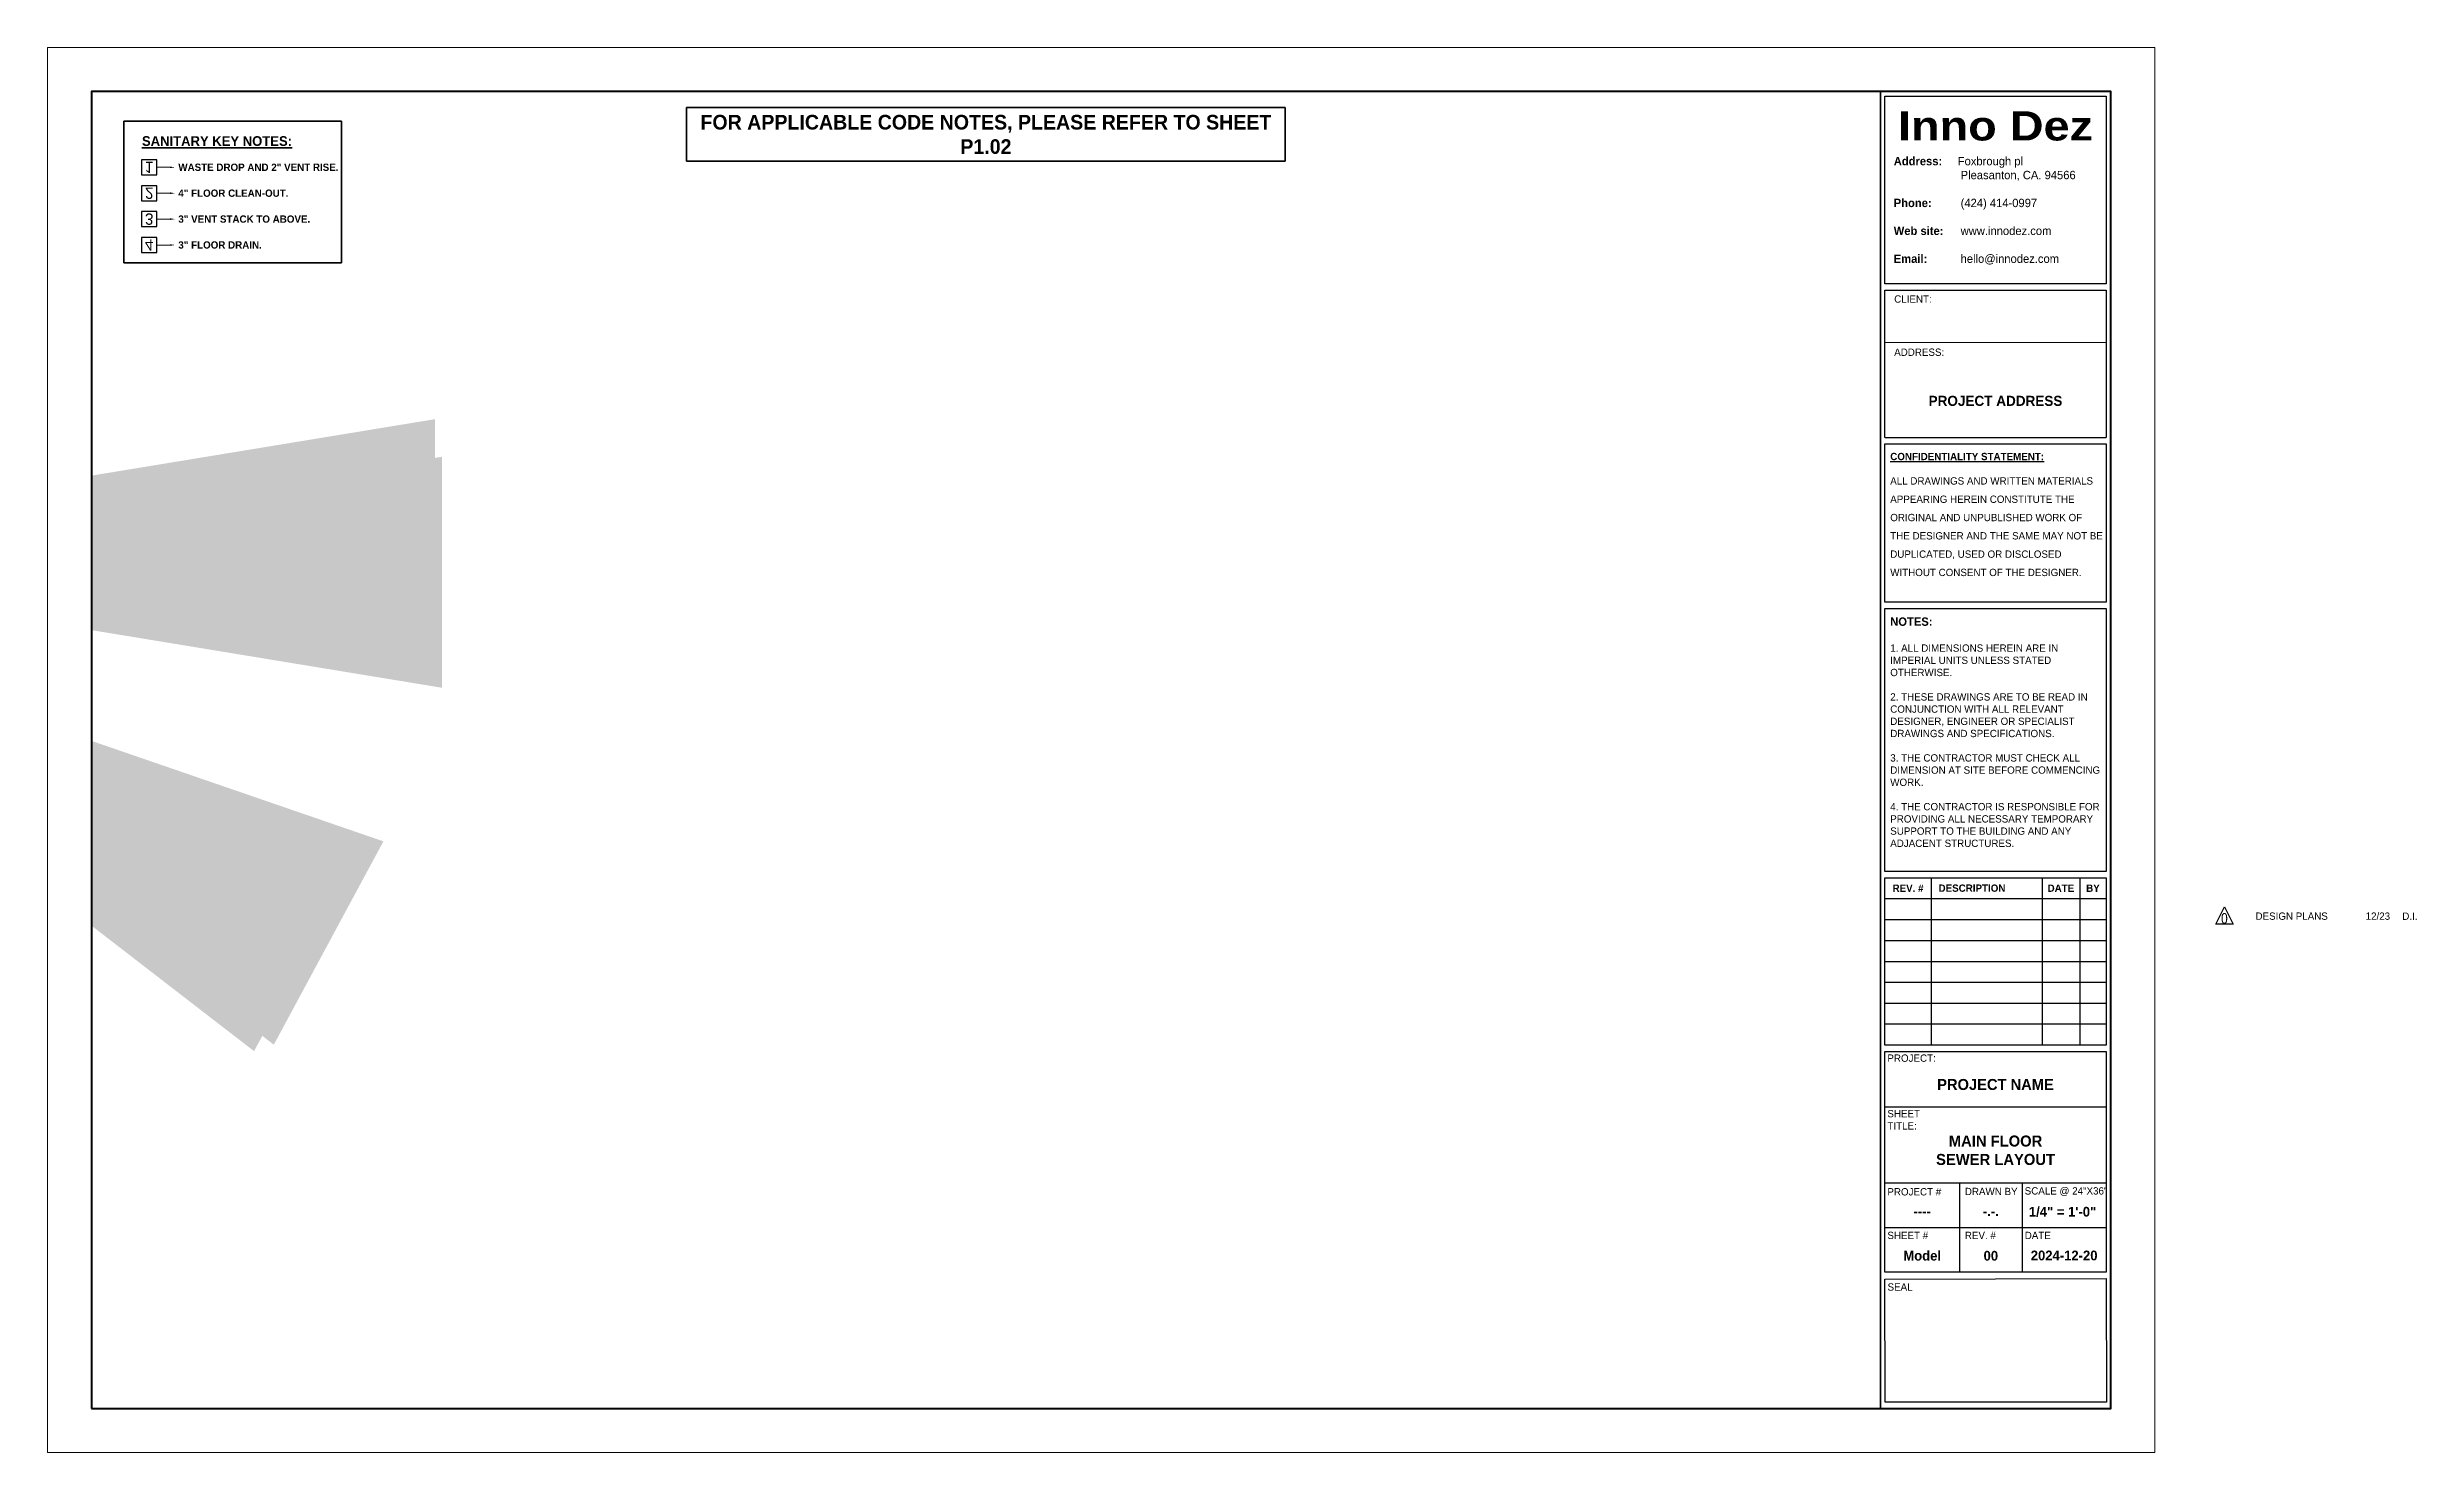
# Paper-space layout 'P 3.01' of a CAD drawing. Header units: inches. Extents: x -40 to 0.5, y 79.6 to 103.6.
# The model-space entities are those that its viewports show. They can reach past a viewport. Long polylines and large blocks are cut down to what shows.
import ezdxf
from ezdxf import colors
from ezdxf.entities.mleader import LeaderData, LeaderLine
from ezdxf.enums import TextEntityAlignment as Align
from ezdxf.math import Vec2, Vec3

# ---------------------------------------------------------------- set-up
doc = ezdxf.new("R2010")
doc.units = ezdxf.units.IN
doc.header["$MEASUREMENT"] = 0
doc.layers.get('DEFPOINTS').update_dxf_attribs({"color": 104})
for name, color, linetype, lineweight in [('P-DR-KEY NOTES', 7, 'Continuous', 18), ('P-DR-TEXT', 7, 'Continuous', 25), ('PDF-TEXT', 7, 'Continuous', 35)]:
    doc.layers.add(name, color=color, linetype=linetype, lineweight=lineweight)
doc.styles.add('123', font='ariblk.ttf')
doc.styles.add('Arial_1', font='arial.ttf', dxfattribs={"width": 0.8, "height": 4.499999999999996})
doc.styles.add('Arial_5', font='arial.ttf', dxfattribs={"height": 0.09375})
doc.styles.add('BOO', font='GOTHIC.TTF', dxfattribs={"height": 6})
doc.styles.add('Century Gothic_B', font='GOTHICB.TTF', dxfattribs={"height": 6.659722222222221})
doc.styles.add('MtXpl_Century_Gothic_1', font='GOTHIC.TTF')
doc.styles.add('PDF Arial Bold', font='arialbd.ttf')
doc.styles.get("Standard").update_dxf_attribs({"font": 'arial.ttf'})
doc.styles.add('SWISS', font='swissl.ttf')
doc.styles.add('TITLE', font='arialbd.ttf')
doc.dimstyles.new('STANDARD$7', dxfattribs={"dimscale": 48, "dimtxt": 0.125, "dimasz": 0.125, "dimexe": 0.0625, "dimexo": 0.0625, "dimgap": 0.0625, "dimtad": 1, "dimdec": 0, "dimzin": 3, "dimdsep": 46, "dimlunit": 4, "dimtxsty": 'SWISS', "dimcen": 0.0625, "dimadec": 0, "dimazin": 0, "dimtfac": 1, "dimtdec": 0, "dimtmove": 0, "dimatfit": 3, "dimfxl": 1, "dimfrac": 2, "dimtolj": 1, "dimtzin": 0, "dimarcsym": 0})

# ---------------------------------------------------------------- blocks, each defined once
blk = doc.blocks.new('TBLOCK')
for p, q in [((31.38588945251352, 19.85520893423578), (35.16524874425969, 19.85520893423578)), ((31.38588945251352, 17.33644414876477), (31.38588945251352, 19.85520893423578)), ((35.16524874425969, 19.85520893423578), (35.16524874425969, 17.33644414876477)), ((31.38588945251352, 17.33644414876477), (35.16524874425969, 17.33644414876477)), ((35.16524874425969, 17.33644414876477), (35.16524874425969, 17.33644414876477)), ((31.38588945251352, 6.960873867321567), (31.38588945251352, 9.818497407723513)), ((31.38588945251352, 9.818497407723513), (35.16524874425969, 9.818497407723513)), ((32.17793120487829, 9.818497407723513), (32.17793120487829, 6.960873867321553)), ((34.07083122879298, 9.818497407723513), (34.07083122879298, 6.960873867321553)), ((34.71521108483207, 9.818497407723513), (34.71521108483207, 6.960873867321553)), ((35.16524874425969, 9.818497407723513), (35.16524874425969, 6.960873867321567)), ((35.16524874425969, 7.318028716602711), (31.38588945251352, 7.318028716602711)), ((35.16524874425969, 6.960873867321567), (31.38588945251352, 6.960873867321567))]:
    blk.add_line(p, q)
at = {"lineweight": 60}
blk.add_lwpolyline([(0.7516872890888635, 0.7516872890888209), (35.24831271091125, 0.7516872890888209), (35.24831271091125, 23.24831271091118), (0.7516872890888635, 23.24831271091118)], close=True, dxfattribs=at)
for points in [[(31.31205890558945, 23.24831271091118), (35.24831271091125, 23.24831271091118), (35.24831271091125, 0.7516872890888209), (31.31205890558945, 0.7516872890888209)], [(31.38588945251352, 23.16524874425961), (35.16524874425969, 23.16524874425961), (35.16524874425969, 19.96424406426318), (31.38588945251352, 19.96369084488622)], [(31.38588945251352, 17.22796223811433), (35.16524874425969, 17.22796223811432), (35.16524874425969, 14.52524690207284), (31.38588945251352, 14.52524690207284)], [(31.38588945251352, 14.4167649914224), (35.16524874425969, 14.4167649914224), (35.16524874425969, 9.926979318374222), (31.38588945251351, 9.926979318374222)], [(31.38588945251352, 6.852391956670843), (35.16524874425969, 6.852391956670843), (35.16524874425969, 3.084634748319317), (31.38588945251352, 3.084634748319317)], [(31.3862656690923, 2.964334748810472), (35.16524874425969, 2.976152837668593), (35.16986545412343, 0.8601691997392606), (31.39050616237726, 0.8601691997392606)]]:
    blk.add_lwpolyline(points, close=True)
at = {"linetype": 'ByBlock', "lineweight": 0}
blk.add_lwpolyline([(31.38588945251352, 18.95833783415509), (35.16524874425969, 18.95833783415509)], dxfattribs=at)
for points in [[(31.38588945251352, 9.461278434082189), (35.16524874425969, 9.461278434082189)], [(31.38588945251352, 9.104059460440851), (35.16524874425969, 9.104059460440851)], [(31.38588945251352, 8.746840486799528), (35.16524874425969, 8.746840486799528)], [(31.38588945251352, 8.389621513166517), (35.16524874425969, 8.389621513166517)], [(31.38588945251352, 8.03240253952518), (35.16524874425969, 8.03240253952518)], [(31.38588945251352, 7.675183565883856), (35.16524874425969, 7.675183565883856)], [(31.38588945251352, 5.903757989658388), (35.16524874425969, 5.903757989658388)], [(31.38588945251352, 4.605725697313275), (35.16524874425969, 4.605725697313275)], [(32.66078295833469, 4.605725697313275), (32.66078295833469, 3.845180222816296)], [(33.73141224168416, 4.605725697313275), (33.73141224168416, 3.845180222816296)], [(31.38588945251352, 3.845180222816296), (35.16524874425969, 3.845180222816296)], [(32.66078295833469, 3.845180222816296), (32.66078295833469, 3.084634748319317)], [(33.73141224168416, 3.845180222816296), (33.73141224168416, 3.084634748319317)]]:
    blk.add_lwpolyline(points)
at = {"layer": 'DEFPOINTS', "color": 1, "lineweight": 5}
blk.add_lwpolyline([(0, 0), (36.00000000000012, 0), (36.00000000000012, 24), (0, 24)], close=True, dxfattribs=at)
for s, insert, char_height, width, attachment_point, style in [('Inno {\\C116;\\c3434259;Dez}', (33.2755690983866, 22.65634623551651), 0.5, 3.779359291746168, 5, '123'), ('\\pxl1;{\\fCentury Gothic|b1|i0|c0|p34;DESCRIPTION}', (32.17793120487829, 9.63988792090285), 0.125, 1.892900023914692, 4, 'MtXpl_Century_Gothic_1'), ('PROJECT:', (31.4291706071721, 6.800045507949548), 0.125, 0.8048198504418764, 1, 'MtXpl_Century_Gothic_1'), ('SHEET TITLE:', (31.4291706071721, 5.851411540937093), 0.125, 0.9284806254248812, 1, 'MtXpl_Century_Gothic_1'), ('PROJECT #', (31.4291706071721, 4.51718262387746), 0.125, 1.130586065709352, 1, 'MtXpl_Century_Gothic_1'), ('DRAWN BY', (32.75229946505709, 4.522555694910963), 0.125, 0.9664427052189626, 1, 'MtXpl_Century_Gothic_1'), ('SCALE @ 24"X36"', (33.77469339634274, 4.53260526442314), 0.125, 1.371576960422288, 1, 'MtXpl_Century_Gothic_1'), ('{\\fCentury Gothic|b1|i0|c0|p34;----}', (32.0233362054241, 4.121691389342075), 0.1666666666666667, 1.274893505821176, 5, 'BOO'), ('{\\fCentury Gothic|b1|i0|c0|p34;-.-.}', (33.19609760000942, 4.121691389342075), 0.1666666666666667, 1.070629283349469, 5, 'BOO'), ('SHEET #', (31.4291706071721, 3.772059789926161), 0.125, 0.7738363401498748, 1, 'MtXpl_Century_Gothic_1'), ('REV. #', (32.75229946505709, 3.772059789926161), 0.125, 0.8481456382934496, 1, 'MtXpl_Century_Gothic_1'), ('DATE', (33.77469339634274, 3.772059789926161), 0.125, 1.272220471969764, 1, 'MtXpl_Century_Gothic_1'), ('{\\fCentury Gothic|b1|i0|c0|p34;00}', (33.19609760000942, 3.361145914845096), 0.1666666666666667, 1.070629283349469, 5, 'BOO'), ('SEAL', (31.43192526946356, 2.891221754080874), 0.125, 1.233277107409925, 1, 'MtXpl_Century_Gothic_1')]:
    blk.add_mtext(s, dxfattribs=dict(insert=insert, char_height=char_height, width=width, attachment_point=attachment_point, style=style))
at = {"color": 2, "insert": (31.53772353024318, 22.12944139552252), "char_height": 0.1428571428571428, "width": 3.459392679016981, "attachment_point": 1, "style": 'Arial_5'}
blk.add_mtext('{\\fCentury Gothic|b1|i0|c0|p34;\\C256;Address:     \\fCentury Gothic|b0|i0|c0|p34;Foxbrough pl \\P^I     ^IPleasanton, CA. 94566\\P  \\P\\fCentury Gothic|b1|i0|c0|p34;Phone:    ^I\\fCentury Gothic|b0|i0|c0|p34;(424) 414-0997\\P\\P\\fCentury Gothic|b1|i0|c0|p34;Web site: ^I\\fCentury Gothic|b0|i0|c0|p34;www.innodez.com\\P\\P\\fCentury Gothic|b1|i0|c0|p34;Email:       ^I\\fCentury Gothic|b0|i0|c0|p34;hello@innodez.com}', dxfattribs=at)
at = {"color": 2, "char_height": 0.125, "attachment_point": 1, "style": 'Century Gothic_B'}
for s, width, gutter_width, heights, insert in [('{\\fCentury Gothic|b0|i0|c0|p34;\\C256;CLIENT:}', 0.4158796873125834, 0.8925902104825704, [0], (31.54532570660466, 19.76471362286456)), ('{\\fCentury Gothic|b0|i0|c0|p34;\\C256;ADDRESS:}', 146.0207450705036, 0.8925902104825704, [0], (31.54532570660466, 18.85671282908538)), ('{\\L\\C256;CONFIDENTIALITY STATEMENT:\\P\\pxqc;\\fCentury Gothic|b0|i0|c0|p34;\\l\\P\\psm1.5,q*;ALL DRAWINGS AND WRITTEN MATERIALS APPEARING HEREIN CONSTITUTE THE ORIGINAL AND UNPUBLISHED WORK OF THE DESIGNER AND THE SAME MAY NOT BE DUPLICATED, USED OR DISCLOSED WITHOUT CONSENT OF THE DESIGNER. }', 3.646589351775852, 0.8851094544222972, [2.549672162601368], (31.47801863290661, 17.07491906467421))]:
    blk.add_mtext_dynamic_manual_height_columns(s, width=width, gutter_width=gutter_width, heights=heights, dxfattribs=dict(at, insert=insert))
at = {"color": 3}
for s, insert, char_height, width, attachment_point, style in [('\\pxqc;{\\fCentury Gothic|b1|i0|c0|p34;PROJECT ADDRESS}', (33.2755690983866, 17.96201294320313), 0.1727538823377764, 3.779359291746168, 5, 'BOO'), ('\\pxsm1;{\\fCentury Gothic|b0|i0|c0|p34;\\H0.01877x;1. ALL DIMENSIONS HEREIN ARE IN IMPERIAL UNITS UNLESS STATED OTHERWISE.\\P\\P2. THESE DRAWINGS ARE TO BE READ IN CONJUNCTION WITH ALL RELEVANT DESIGNER, ENGINEER OR SPECIALIST DRAWINGS AND SPECIFICATIONS.\\P\\P3. THE CONTRACTOR MUST CHECK ALL DIMENSION AT SITE BEFORE COMMENCING WORK.\\P\\P4. THE CONTRACTOR IS RESPONSIBLE FOR PROVIDING ALL NECESSARY TEMPORARY SUPPORT TO THE BUILDING AND ANY ADJACENT STRUCTURE\\H0.99998x;S.}', (31.47801863290661, 13.80331452029812), 6.659722222222221, 3.613330054882027, 1, 'Century Gothic_B'), ('{\\fCentury Gothic|b1|i0|c0|p34;PROJECT NAME}', (33.2755690983866, 6.286257629157461), 0.1875, 3.779359291746164, 5, 'BOO')]:
    blk.add_mtext(s, dxfattribs=dict(at, insert=insert, char_height=char_height, width=width, attachment_point=attachment_point, style=style))
at = {"color": 2, "insert": (31.47801863290661, 14.26372181798229), "char_height": 0.1428144336772113, "attachment_point": 1}
blk.add_mtext_dynamic_manual_height_columns('{\\fCentury Gothic|b1|i0|c0|p34;\\C256;NOTES:}', width=146.0207450705036, gutter_width=0.8925902104825704, heights=[0], dxfattribs=at)
at = {"char_height": 0.125, "attachment_point": 5, "style": 'MtXpl_Century_Gothic_1'}
for s, insert in [('{\\fCentury Gothic|b1|i0|c0|p34;REV. #}', (31.7819103286959, 9.63988792090285)), ('{\\fCentury Gothic|b1|i0|c0|p34;DATE}', (34.39302115681252, 9.63988792090285)), ('{\\fCentury Gothic|b1|i0|c0|p34;BY}', (34.94022991454588, 9.63988792090285))]:
    blk.add_mtext(s, dxfattribs=dict(at, insert=insert))
blk = doc.blocks.new('A$C3681ba54')
blk.add_lwpolyline([(0, 0.2420507694986185), (0, 0.2420507694986185), (0.1815380771239674, -0.1210253847493163), (-0.1815380771239674, -0.1210253847493163)], close=True)
at = {"style": 'Arial_1', "width": 0.8}
blk.add_attdef('?', text='', height=0.225, dxfattribs=at).set_placement((0, 1.4210854715202e-14), align=Align.MIDDLE_CENTER)
blk = doc.blocks.new('A$Cba0dbca3')
at = {"xscale": 0.81, "yscale": 0.81, "zscale": 0.81}
blk.add_blockref('A$C3681ba54', (0.3857198525677745, -0.2164646087605036), dxfattribs=at).add_auto_attribs({'?': '0'})
at = {"insert": (0.7920417523647743, -0.1788018599014976), "char_height": 0.125, "width": 1.892900023914692, "attachment_point": 4, "style": 'MtXpl_Century_Gothic_1'}
blk.add_mtext('\\pxl1;DESIGN PLANS', dxfattribs=at)
at = {"char_height": 0.125, "attachment_point": 5, "style": 'MtXpl_Century_Gothic_1'}
for s, insert in [('12/23', (3.007131704299006, -0.1788018599014976)), ('D.I.', (3.554340462032364, -0.1788018599014976))]:
    blk.add_mtext(s, dxfattribs=dict(at, insert=insert))
blk = doc.blocks.new('Cf7961745')
at = {"color": 106, "transparency": 16777216}
blk.add_lwpolyline([(3.999999999992724, -4.000000000002728), (-3.999999999992724, -4.000000000002728), (-3.999999999992724, 4.000000000004547), (4.000000000007276, 3.999999999997272)], close=True, dxfattribs=at)
at = {"layer": 'P-DR-TEXT', "transparency": 16777216, "style": 'BOO'}
blk.add_attdef('?', text='', height=6, dxfattribs=at).set_placement((0, 0), align=Align.MIDDLE_CENTER)

msp = doc.modelspace()

# ---------------------------------------------------------------- linework, layer by layer
at = {"layer": 'DEFPOINTS'}
msp.add_lwpolyline([(9977.604680436285, -1857.811463002878), (11444.50251802831, -1857.811463002878), (11444.50251802831, -2938.884653275956), (9977.604680436285, -2938.884653275956)], close=True, dxfattribs=at)
at = {"layer": 'PDF-TEXT'}
for p, q in [((10004.33538736487, -1882.933882170147), (10182.76267718804, -1882.933882170147)), ((10004.33538736487, -1998.952644410216), (10004.33538736487, -1882.933882170147)), ((10182.76267718804, -1882.933882170147), (10182.76267718804, -1998.952644410216)), ((10182.76267718804, -1998.952644410216), (10004.33538736487, -1998.952644410216))]:
    msp.add_line(p, q, dxfattribs=at)

# ---------------------------------------------------------------- texts
at = {"layer": 'PDF-TEXT', "insert": (10711.0535992323, -1893.743750411124), "char_height": 12, "width": 478.8637117607069, "attachment_point": 5, "style": 'PDF Arial Bold', "bg_fill": 16, "box_fill_scale": 1.5, "bg_fill_color": 256, "bg_fill_transparency": 0}
msp.add_mtext('{\\fCentury Gothic|b1|i0|c0|p34;FOR APPLICABLE CODE NOTES, PLEASE REFER TO SHEET P1.02}', dxfattribs=at)
at = {"layer": 'PDF-TEXT', "attachment_point": 4, "style": 'BOO'}
for s, insert, char_height, width in [('{\\fCentury Gothic|b1|i0|c0|p34;\\LSANITARY KEY NOTES:}', (10019.11883988096, -1899.1771172562), 8, 144.8498829032092), ('{\\fCentury Gothic|b1|i0|c0|p34;WASTE DROP AND 2" VENT RISE.}', (10048.92723054967, -1920.651944493314), 6, 124.7384500339905), ('{\\fCentury Gothic|b1|i0|c0|p34;4" FLOOR CLEAN-OUT.}', (10048.92723054967, -1941.887335264502), 6, 87.7105778382053), ('{\\fCentury Gothic|b1|i0|c0|p34;3" VENT STACK TO ABOVE.}', (10048.92723054967, -1963.12272603569), 6, 103.3897076818491), ('{\\fCentury Gothic|b1|i0|c0|p34;3" FLOOR DRAIN.}', (10048.92723054967, -1984.358116806877), 6, 66.69630183548605)]:
    msp.add_mtext(s, dxfattribs=dict(at, insert=insert, char_height=char_height, width=width))

# ---------------------------------------------------------------- leaders
at = {"layer": 'P-DR-KEY NOTES'}
ml = msp.add_multileader_block('Standard', dxfattribs=at)
ml.set_content('Cf7961745', color=256, scale=-1.546057700988334)
ml.set_attribute('?', '1', width=0)
ml.set_leader_properties(color=45, linetype='ByLayer', lineweight=-1)
ml.build(insert=Vec2(0, 0))
ml.multileader.update_dxf_attribs({"dogleg_length": 0.1})
ctx = ml.context
ctx.base_point, ctx.char_height, ctx.landing_gap_size, ctx.plane_origin, ctx.plane_x_axis, ctx.plane_y_axis = Vec3(10018.85648771814, -1920.651944493318), 3.2, 0.5333333333333332, Vec3(10057.11632917412, -1905.31069099306), Vec3(1, -6.123233995736765e-17), Vec3(6.123233995736765e-17, 1)
notes = []
notes.append((ctx, [(0, (1, 1, 0), (10035.28254101829, -1920.651944493318), (-1, 6.123233995736764e-17), 4.057591692258715, [(0, [(10046.18706142493, -1920.651944493318)], 0, [])])]))
ctx.block.insert, ctx.block.rotation, ctx.block.scale = Vec3(10025.04071852208, -1920.651944493318), 3.141592653589793, Vec3(-1.546057700988334, 1.546057700988334, 1.546057700988334)
ml = msp.add_multileader_block('Standard', dxfattribs=at)
ml.set_content('Cf7961745', color=256, scale=-1.546057700988334)
ml.set_attribute('?', '2', width=0)
ml.set_leader_properties(color=45, linetype='ByLayer', lineweight=-1)
ml.build(insert=Vec2(0, 0))
ml.multileader.update_dxf_attribs({"dogleg_length": 0.1})
ctx = ml.context
ctx.base_point, ctx.char_height, ctx.landing_gap_size, ctx.plane_origin, ctx.plane_x_axis, ctx.plane_y_axis = Vec3(10018.85648771814, -1941.887335264504), 3.2, 0.5333333333333332, Vec3(10057.11632917412, -1926.546081764246), Vec3(1, -6.123233995736765e-17), Vec3(6.123233995736765e-17, 1)
notes.append((ctx, [(0, (1, 1, 0), (10035.28254101829, -1941.887335264504), (-1, 6.123233995736764e-17), 4.057591692258715, [(0, [(10046.18706142493, -1941.887335264504)], 0, [])])]))
ctx.block.insert, ctx.block.rotation, ctx.block.scale = Vec3(10025.04071852208, -1941.887335264504), 3.141592653589793, Vec3(-1.546057700988334, 1.546057700988334, 1.546057700988334)
ml = msp.add_multileader_block('Standard', dxfattribs=at)
ml.set_content('Cf7961745', color=256, scale=-1.546057700988334)
ml.set_attribute('?', '3', width=0)
ml.set_leader_properties(color=45, linetype='ByLayer', lineweight=-1)
ml.build(insert=Vec2(0, 0))
ml.multileader.update_dxf_attribs({"dogleg_length": 0.1})
ctx = ml.context
ctx.base_point, ctx.char_height, ctx.landing_gap_size, ctx.plane_origin, ctx.plane_x_axis, ctx.plane_y_axis = Vec3(10018.85648771814, -1963.122726035688), 3.2, 0.5333333333333332, Vec3(10057.11632917412, -1947.78147253543), Vec3(1, -6.123233995736765e-17), Vec3(6.123233995736765e-17, 1)
notes.append((ctx, [(0, (1, 1, 0), (10035.28254101829, -1963.122726035688), (-1, 6.123233995736764e-17), 4.057591692258715, [(0, [(10046.18706142493, -1963.122726035688)], 0, [])])]))
ctx.block.insert, ctx.block.rotation, ctx.block.scale = Vec3(10025.04071852208, -1963.122726035688), 3.141592653589793, Vec3(-1.546057700988334, 1.546057700988334, 1.546057700988334)
ml = msp.add_multileader_block('Standard', dxfattribs=at)
ml.set_content('Cf7961745', color=256, scale=-1.546057700988334)
ml.set_attribute('?', '4', width=0)
ml.set_leader_properties(color=45, linetype='ByLayer', lineweight=-1)
ml.build(insert=Vec2(0, 0))
ml.multileader.update_dxf_attribs({"dogleg_length": 0.1})
ctx = ml.context
ctx.base_point, ctx.char_height, ctx.landing_gap_size, ctx.plane_origin, ctx.plane_x_axis, ctx.plane_y_axis = Vec3(10018.85648771814, -1984.358116806872), 3.2, 0.5333333333333332, Vec3(10057.11632917412, -1969.016863306614), Vec3(1, -6.123233995736765e-17), Vec3(6.123233995736765e-17, 1)
notes.append((ctx, [(0, (1, 1, 0), (10035.28254101829, -1984.358116806872), (-1, 6.123233995736764e-17), 4.057591692258715, [(0, [(10046.18706142493, -1984.358116806872)], 0, [])])]))
ctx.block.insert, ctx.block.rotation, ctx.block.scale = Vec3(10025.04071852208, -1984.358116806872), 3.141592653589793, Vec3(-1.546057700988334, 1.546057700988334, 1.546057700988334)
at = {"layer": 'PDF-TEXT'}
for points in [[(9683.293871029435, -2221.822595518319), (9705.701381736431, -2221.822595518319), (9715.020564762024, -2221.822595518319)], [(9689.064145826369, -2252.617499823744), (9705.701381736431, -2252.617499823744), (9715.020564762024, -2252.617499823744)], [(9648.940303135229, -2288.556322662901), (9692.53013614807, -2312.054976031185), (9715.020564762024, -2312.054976031185)], [(9665.115629644653, -2283.260649391697, -2.596111692847356), (9692.53013614807, -2298.039416389894, -2.596111692847356), (9715.020564762024, -2298.039416389894, -2.596111692847356)]]:
    msp.add_leader(points, dimstyle='STANDARD$7', override={"dimscale": 4608.000444369304, "dimtxt": 0.938, "dimasz": 0.125}, dxfattribs=at)
for ctx, leaders in notes:
    for number, flags, end, landing, length, lines in leaders:
        leader = LeaderData()
        leader.index, (leader.has_last_leader_line, leader.has_dogleg_vector, leader.attachment_direction) = number, flags
        leader.last_leader_point, leader.dogleg_vector, leader.dogleg_length = Vec3(end), Vec3(landing), length
        for number, points, colour, breaks in lines:
            line = LeaderLine()
            line.index, line.vertices, line.color, line.breaks = number, Vec3.list(points), colors.encode_raw_color(colour), breaks
            leader.lines.append(line)
        ctx.leaders.append(leader)

psp = doc.layouts.new('P 3.01')

# ---------------------------------------------------------------- block references
for name, p in [('TBLOCK', (-39.97044659594477, 79.60376353564745)), ('A$Cba0dbca3', (-3.170587396938373, 88.94406302578355))]:
    psp.add_blockref(name, p)

# ---------------------------------------------------------------- texts
at = {"attachment_point": 5}
for s, insert, char_height, width, style in [('{\\fCentury Gothic|b1|i0|c0|p34;MAIN FLOOR\\PSEWER LAYOUT}', (-6.693751594906136, 84.76668803512614), 0.1885714285714292, 3.695048787733079, 'TITLE'), ('{\\fCentury Gothic|b1|i0|c0|p34;1/4" = 1\'-0"}', (-5.549307381749543, 83.71565354399507), 0.1666666666666667, 1.414858115080868, 'BOO'), ('{\\fCentury Gothic|b1|i0|c0|p34;Model}', (-7.947110390520667, 82.96625424460704), 0.1666666666666667, 1.274893505821176, 'BOO'), ('{\\fCentury Gothic|b1|i0|c0|p34;2024-12-20}', (-5.522116102972848, 82.96961080477018), 0.1666666666666667, 1.433836502575524, 'BOO')]:
    psp.add_mtext(s, dxfattribs=dict(at, insert=insert, char_height=char_height, width=width, style=style))

# ---------------------------------------------------------------- viewports
at = {"layer": 'DEFPOINTS', "color": 2}
psp.add_viewport(center=(-23.93857349860562, 91.60376353564745), size=(30.56037161650058, 22.49662542182236), view_center_point=(10711.09651736027, -2398.340643133117), view_height=1079.838020247473, dxfattribs=at)

doc.saveas('drawing.dxf')
